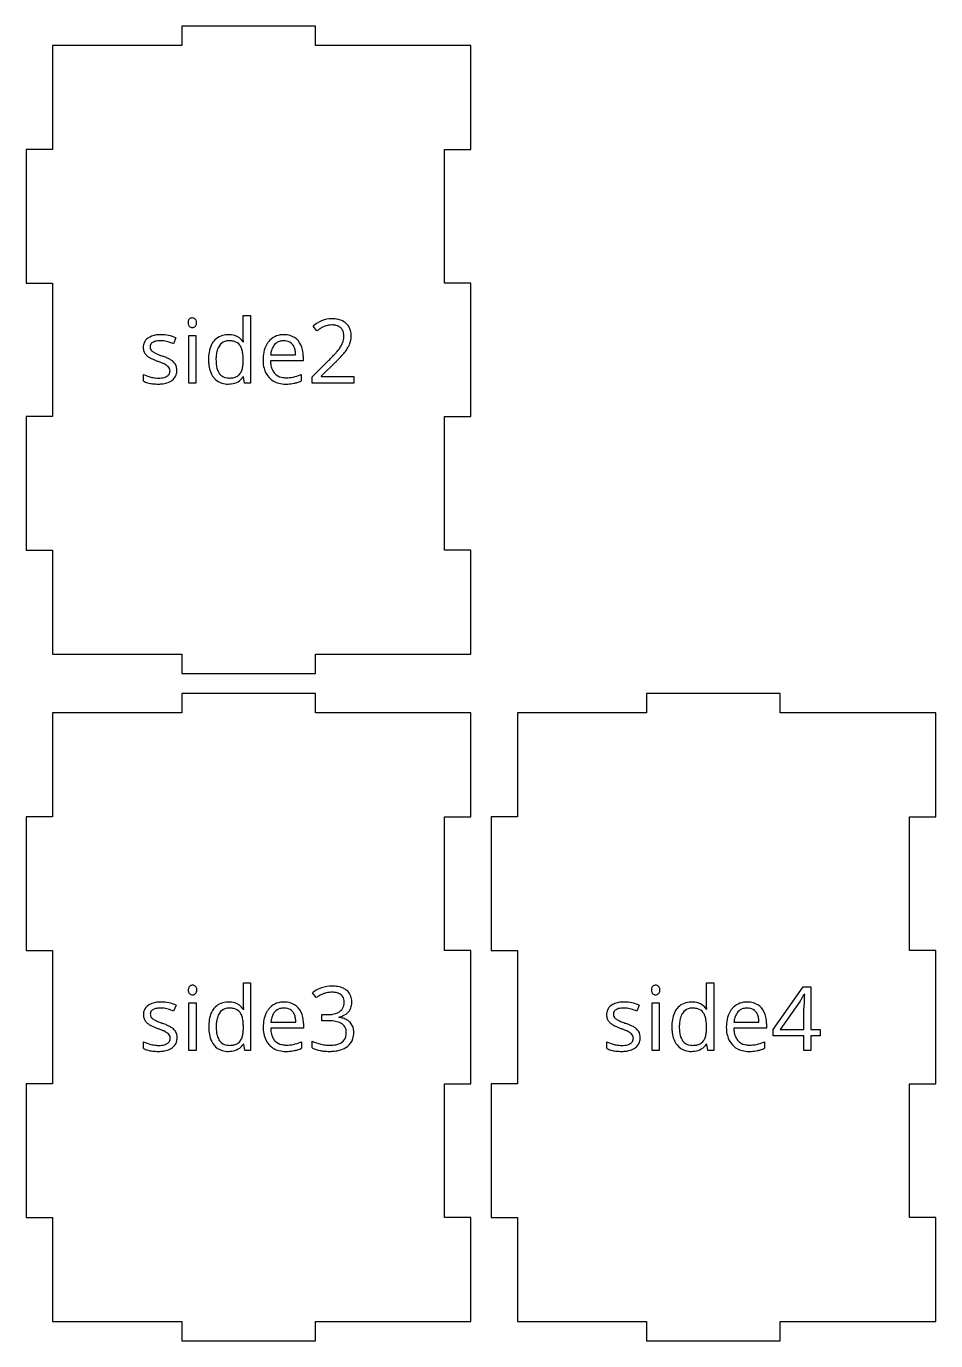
# Model space of a CAD drawing. Header units: inches. Extents: x 0 to 8.8, y 0.1 to 12.5.
# Drawn here: x 2.87 to 8.49, y 0.12 to 8.25 of the extents above; entities that cross this region are included whole.
import ezdxf

# ---------------------------------------------------------------- set-up
doc = ezdxf.new("R2010")
doc.units = ezdxf.units.IN

msp = doc.modelspace()

# ---------------------------------------------------------------- linework, layer by layer
at = {"layer": 'side2_labelLayer'}
for p, q in [((4.2137, 6.3418), (4.2137, 6.4615)), ((4.2137, 6.4615), (4.2582, 6.4615)), ((4.2582, 6.4615), (4.2582, 6.0439)), ((3.8769, 6.0439), (3.8769, 6.338)), ((3.8769, 6.338), (3.9214, 6.338)), ((3.9214, 6.338), (3.9214, 6.0439)), ((4.2147, 6.3211), (4.2137, 6.3418)), ((4.6694, 6.3665), (4.6458, 6.3968)), ((3.7982, 6.3241), (3.7824, 6.2878)), ((4.2131, 6.2999), (4.2166, 6.2999)), ((4.2166, 6.2999), (4.2147, 6.3211)), ((3.6044, 6.2311), (3.6043, 6.2312)), ((4.2137, 6.1808), (4.2137, 6.1902)), ((4.5851, 6.1829), (4.3825, 6.1829)), ((4.3836, 6.2191), (4.5373, 6.2191)), ((4.5851, 6.2111), (4.5851, 6.1829)), ((4.6407, 6.0823), (4.744, 6.1861)), ((3.5967, 6.057), (3.5967, 6.0984)), ((4.5725, 6.0973), (4.5725, 6.0576)), ((4.7826, 6.1714), (4.6967, 6.0874)), ((3.642, 6.0815), (3.6422, 6.0815)), ((3.9214, 6.0439), (3.8769, 6.0439)), ((4.2161, 6.0833), (4.2137, 6.0833)), ((4.222, 6.0439), (4.2161, 6.0833)), ((4.2582, 6.0439), (4.222, 6.0439)), ((4.6407, 6.0439), (4.6407, 6.0823)), ((4.8986, 6.0439), (4.6407, 6.0439)), ((4.6967, 6.0874), (4.6967, 6.0852)), ((4.6967, 6.0852), (4.8986, 6.0852)), ((4.8986, 6.0852), (4.8986, 6.0439))]:
    msp.add_line(p, q, dxfattribs=at)
for centre, radius, start, end in [((3.9225, 6.418), 0.0494, 170.8438, 180.35439), ((3.904, 6.4211), 0.0306, 155.96831, 171.04939), ((3.895, 6.4251), 0.0208, 133.78738, 155.91713), ((3.8983, 6.4214), 0.0258, 92.64552, 133.47082), ((3.8994, 6.4132), 0.0341, 89.97454, 93.76089), ((3.8998, 6.421), 0.0262, 46.37051, 90.88759), ((3.9024, 6.4237), 0.0225, 17.72584, 46.44835), ((3.8902, 6.4195), 0.0354, 4.94281, 18.19147), ((3.8747, 6.4178), 0.051, 359.88484, 5.31639), ((4.7766, 6.2423), 0.2024, 112.61846, 130.25042), ((4.7634, 6.271), 0.1709, 89.85664, 112.2505), ((4.7651, 6.268), 0.1739, 78.75219, 90.40161), ((4.777, 6.3258), 0.1149, 58.75608, 78.98991), ((4.7855, 6.3415), 0.0971, 47.97425, 58.24263), ((3.6986, 6.1874), 0.1557, 94.86648, 105.83319), ((3.7049, 6.1241), 0.2193, 89.88749, 95.12042), ((3.705, 6.1086), 0.2348, 66.59195, 89.89778), ((3.9257, 6.4176), 0.0526, 179.87826, 185.37048), ((3.9095, 6.4159), 0.0363, 184.99344, 198.20493), ((3.8969, 6.4116), 0.023, 197.79221, 224.89451), ((3.8983, 6.413), 0.025, 225.13099, 249.90001), ((3.8991, 6.4162), 0.0283, 250.50035, 270.59786), ((3.8998, 6.4139), 0.026, 269.17809, 314.28121), ((3.9029, 6.4111), 0.0217, 313.61533, 332.26704), ((3.8964, 6.4143), 0.029, 332.63238, 350.07112), ((3.8796, 6.4174), 0.0461, 349.83614, 0.389), ((4.114, 6.238), 0.1049, 94.07749, 141.63549), ((4.1212, 6.1929), 0.1505, 89.92267, 95.56809), ((4.1228, 6.2122), 0.1312, 73.16552, 90.61729), ((4.1307, 6.2411), 0.1013, 35.53041, 72.74211), ((4.4595, 6.229), 0.1142, 92.4761, 140.53874), ((4.4653, 6.1859), 0.1575, 89.9638, 93.91804), ((4.4667, 6.2077), 0.1357, 74.2122, 90.5453), ((4.4752, 6.239), 0.1033, 41.2067, 74.02319), ((4.8426, 6.1479), 0.2789, 124.73641, 128.39606), ((4.7958, 6.2159), 0.1964, 118.88937, 124.83601), ((4.7629, 6.276), 0.1279, 110.53628, 118.98249), ((4.7636, 6.2708), 0.1329, 89.68658, 110.04504), ((4.7644, 6.2835), 0.1202, 88.43586, 90.00832), ((4.7658, 6.3095), 0.0943, 75.91293, 88.86872), ((4.7739, 6.3398), 0.0629, 46.46508, 76.36099), ((4.7757, 6.3423), 0.0599, 14.31459, 46.01379), ((4.7528, 6.3363), 0.0835, 359.49631, 14.41273), ((4.788, 6.3441), 0.0934, 5.65166, 48.01469), ((4.7506, 6.3378), 0.1314, 359.88582, 6.81303), ((3.6666, 6.2668), 0.0707, 157.02683, 180.79214), ((3.6784, 6.2655), 0.0825, 179.76, 189.7422), ((3.6624, 6.2672), 0.0667, 126.58426, 155.91686), ((3.6748, 6.2527), 0.0857, 125.40668, 127.4959), ((3.6836, 6.2387), 0.1023, 105.56935, 124.8413), ((3.6677, 6.2694), 0.0295, 139.85893, 181.28166), ((3.6768, 6.2685), 0.0385, 179.57524, 194.58075), ((3.6691, 6.2666), 0.0305, 194.73336, 215.90387), ((3.6739, 6.2637), 0.0379, 120.98033, 139.1816), ((3.678, 6.2579), 0.0449, 118.50247, 121.63504), ((3.6849, 6.2438), 0.0606, 104.00593, 117.89064), ((3.6954, 6.2033), 0.1025, 95.4949, 104.22686), ((3.7016, 6.1427), 0.1634, 89.80056, 95.62297), ((3.702, 6.1554), 0.1507, 85.22705, 89.95088), ((3.6977, 6.1141), 0.1923, 74.68589, 84.95504), ((3.6752, 6.0305), 0.2788, 67.38376, 74.76721), ((4.1713, 6.2073), 0.1705, 156.01948, 170.93457), ((4.1302, 6.2249), 0.1258, 141.53292, 155.73458), ((4.1538, 6.2174), 0.105, 146.27636, 163.74125), ((4.1221, 6.2393), 0.0665, 109.703, 146.81071), ((4.1255, 6.2262), 0.0799, 89.3034, 108.83118), ((4.1266, 6.1627), 0.1434, 86.37885, 90.04952), ((4.1299, 6.2022), 0.1037, 73.15896, 86.84511), ((4.1418, 6.239), 0.0651, 38.34086, 73.81257), ((4.1401, 6.2385), 0.0668, 28.64645, 37.73475), ((4.1097, 6.223), 0.1008, 13.94226, 28.10449), ((4.4938, 6.2057), 0.156, 149.40725, 169.18531), ((4.4726, 6.2169), 0.1319, 140.10548, 148.90684), ((4.4739, 6.2242), 0.088, 138.09957, 160.58664), ((4.4587, 6.2375), 0.0678, 106.46599, 137.91752), ((4.464, 6.2183), 0.0878, 89.44174, 106.20942), ((4.4653, 6.2145), 0.0915, 79.64602, 90.29105), ((4.4718, 6.2444), 0.061, 40.08255, 80.62439), ((4.4655, 6.2397), 0.0689, 23.48177, 39.70795), ((4.4398, 6.2288), 0.0969, 8.73424, 23.27712), ((4.4591, 6.2251), 0.1246, 11.59963, 41.14972), ((4.643, 6.3753), 0.2032, 323.44792, 330.12971), ((4.6891, 6.3489), 0.15, 330.09948, 338.53975), ((4.724, 6.3343), 0.1123, 338.96775, 358.1951), ((4.7072, 6.3356), 0.1291, 357.86308, 0.00985), ((4.6635, 6.379), 0.2287, 322.67659, 329.72903), ((4.7087, 6.3513), 0.1757, 330.07506, 336.75276), ((4.7419, 6.3382), 0.14, 336.33275, 359.71172), ((3.6571, 6.2616), 0.0609, 189.47357, 209.87913), ((3.6641, 6.2666), 0.0695, 210.76861, 226.91027), ((3.683, 6.2865), 0.0969, 226.77247, 236.90149), ((3.6958, 6.306), 0.1203, 236.87224, 241.49292), ((3.7469, 6.4001), 0.2273, 241.50295, 245.39023), ((3.6773, 6.273), 0.041, 216.44576, 228.55759), ((3.6929, 6.2904), 0.0644, 228.39001, 236.25136), ((3.8245, 6.5685), 0.4127, 245.32002, 247.92292), ((3.7094, 6.3146), 0.0936, 236.11519, 240.87467), ((3.7264, 6.3463), 0.1296, 241.12357, 245.06436), ((3.9217, 6.8067), 0.67, 247.87894, 249.62661), ((3.8008, 6.5045), 0.3044, 244.92054, 247.09878), ((3.9097, 6.7611), 0.5832, 247.04759, 248.4056), ((3.4284, 5.5033), 0.7236, 68.81483, 68.93605), ((3.4947, 5.6722), 0.5423, 66.66888, 68.89983), ((4.0545, 7.126), 0.9757, 248.38355, 249.31318), ((4.1847, 7.4686), 1.3423, 249.28419, 249.53278), ((3.573, 5.8175), 0.4186, 66.57954, 70.12133), ((3.6382, 5.9673), 0.2551, 61.56972, 66.65175), ((3.693, 6.0676), 0.1408, 53.68052, 61.73806), ((3.7313, 6.1197), 0.0762, 44.04777, 53.63726), ((4.2639, 6.1917), 0.2644, 170.75928, 180.3336), ((4.2886, 6.1896), 0.2891, 179.88622, 185.19307), ((4.2941, 6.1904), 0.2485, 173.90488, 180.18112), ((4.2919, 6.1885), 0.2462, 179.74099, 186.97834), ((4.2117, 6.1998), 0.1655, 163.51068, 174.09817), ((4.0344, 6.2035), 0.1787, 5.58251, 14.21126), ((3.9164, 6.1913), 0.2972, 359.77461, 5.69998), ((3.9313, 6.1807), 0.2824, 358.60399, 0.01072), ((4.5702, 6.1901), 0.2339, 168.95366, 180.38433), ((4.5913, 6.1885), 0.255, 179.99013, 181.79715), ((4.5336, 6.1852), 0.1972, 181.35776, 194.49158), ((4.5613, 6.1865), 0.1788, 181.14456, 190.8005), ((4.5513, 6.2038), 0.1684, 172.15546, 174.76091), ((4.5128, 6.2099), 0.1295, 160.33513, 172.53127), ((4.3855, 6.22), 0.1518, 359.67409, 8.92293), ((4.4038, 6.2123), 0.1813, 359.61451, 12.03337), ((3.3506, 7.5654), 1.9606, 315.29126, 316.14396), ((3.9272, 7.012), 1.1614, 316.12405, 317.35847), ((4.3248, 6.6463), 0.6212, 317.32773, 319.13071), ((4.0835, 6.8911), 1.0034, 314.16657, 315.32138), ((4.5825, 6.424), 0.2808, 319.02131, 322.22332), ((4.2883, 6.6904), 0.7166, 315.21946, 318.40053), ((4.6843, 6.3443), 0.1516, 322.47691, 323.58841), ((4.5065, 6.4973), 0.4252, 318.34112, 322.82559), ((3.6958, 6.2954), 0.2206, 243.29599, 255.87594), ((3.584, 5.8787), 0.3172, 63.51919, 66.71621), ((3.6495, 6.0096), 0.1708, 59.05012, 63.5836), ((3.6964, 6.0871), 0.0803, 51.29361, 59.30316), ((3.7237, 6.1197), 0.0383, 299.75237, 325.79349), ((3.7143, 6.1103), 0.051, 44.67448, 50.7447), ((3.7259, 6.1205), 0.0356, 359.78699, 46.09428), ((3.724, 6.1185), 0.0373, 327.06049, 355.65819), ((3.7103, 6.1203), 0.0512, 354.74456, 0.06695), ((3.733, 6.1187), 0.0708, 305.15645, 341.35771), ((3.7381, 6.1271), 0.0661, 3.2502, 43.59261), ((3.7167, 6.1231), 0.0877, 342.01457, 0.65723), ((3.7165, 6.1242), 0.0879, 359.96015, 4.34537), ((4.202, 6.1806), 0.2021, 184.87898, 196.9045), ((4.1336, 6.1591), 0.1303, 196.60692, 218.49511), ((4.2004, 6.177), 0.154, 186.8476, 197.4722), ((4.1432, 6.1585), 0.0939, 197.20144, 215.05383), ((4.1211, 6.1434), 0.0671, 215.34277, 264.76439), ((4.147, 6.139), 0.0599, 297.86045, 320.27821), ((4.1356, 6.1469), 0.0738, 321.21292, 340.65094), ((4.0859, 6.1651), 0.1267, 340.33155, 351.63981), ((4.0025, 6.178), 0.2111, 351.47021, 358.87609), ((4.4698, 6.1678), 0.1311, 194.08799, 223.05361), ((4.4982, 6.174), 0.1145, 190.60008, 206.0279), ((4.4703, 6.1608), 0.0836, 206.29555, 222.55558), ((4.4678, 6.1596), 0.081, 223.06445, 258.14025), ((4.4777, 6.3127), 0.2353, 270.19826, 292.20898), ((4.4666, 6.3448), 0.2692, 291.82384, 293.16153), ((3.6552, 6.1626), 0.1207, 240.99561, 254.3716), ((3.6745, 6.2303), 0.1911, 254.27898, 263.81722), ((3.6921, 6.2754), 0.2003, 255.56003, 264.81674), ((3.6868, 6.3382), 0.2996, 263.69837, 270.22204), ((3.6891, 6.2469), 0.1716, 264.95626, 269.96382), ((3.6885, 6.2752), 0.2367, 269.8649, 275.46522), ((3.6897, 6.2511), 0.1758, 269.77041, 276.30085), ((3.6971, 6.1864), 0.1107, 276.1946, 285.53609), ((3.6963, 6.2019), 0.163, 275.2025, 286.41708), ((3.7088, 6.1449), 0.0675, 285.32963, 300.05541), ((3.7133, 6.1459), 0.1044, 286.15761, 305.44577), ((4.1112, 6.1416), 0.1019, 218.64564, 253.61628), ((4.12, 6.1735), 0.135, 253.85318, 270.58187), ((4.1268, 6.1756), 0.0998, 263.20293, 270.12412), ((4.1217, 6.1889), 0.1503, 269.8676, 277.00466), ((4.1279, 6.2081), 0.1323, 269.5996, 280.16719), ((4.1306, 6.1395), 0.1003, 275.41851, 325.94937), ((4.1372, 6.1586), 0.0819, 279.91136, 297.54157), ((4.4629, 6.1627), 0.1226, 223.54643, 256.19569), ((4.4755, 6.2116), 0.1731, 256.0084, 270.48509), ((4.4776, 6.2001), 0.1226, 257.53071, 270.43196), ((4.4772, 6.4014), 0.3629, 269.96605, 271.99282), ((4.4806, 6.3141), 0.2755, 271.91262, 275.97218), ((4.49, 6.2261), 0.187, 275.90531, 281.66024), ((4.4853, 6.243), 0.2045, 281.99292, 287.88566), ((4.4659, 6.3029), 0.2675, 287.90216, 293.48574)]:
    msp.add_arc(centre, radius, start, end, dxfattribs=at)
at = {"layer": 'side2_outsideCutPath'}
for p, q in [((4.6602, 8.25), (3.8342, 8.25)), ((3.8342, 8.25), (3.8342, 8.132)), ((4.6602, 8.132), (4.6602, 8.25)), ((3.0356, 8.132), (3.0356, 7.489)), ((3.8342, 8.132), (3.0356, 8.132)), ((5.6213, 8.132), (4.6602, 8.132)), ((5.6213, 7.489), (5.6213, 8.132)), ((3.0356, 7.489), (2.8731, 7.489)), ((2.8731, 7.489), (2.8731, 6.663)), ((5.4589, 6.663), (5.4589, 7.489)), ((5.4589, 7.489), (5.6213, 7.489)), ((2.8731, 6.663), (3.0356, 6.663)), ((3.0356, 6.663), (3.0356, 5.837)), ((5.6213, 6.663), (5.4589, 6.663)), ((5.6213, 5.837), (5.6213, 6.663)), ((3.0356, 5.837), (2.8731, 5.837)), ((2.8731, 5.837), (2.8731, 5.011)), ((5.4589, 5.011), (5.4589, 5.837)), ((5.4589, 5.837), (5.6213, 5.837)), ((2.8731, 5.011), (3.0356, 5.011)), ((3.0356, 5.011), (3.0356, 4.368)), ((5.6213, 5.011), (5.4589, 5.011)), ((5.6213, 4.368), (5.6213, 5.011)), ((3.0356, 4.368), (3.8342, 4.368)), ((3.8342, 4.368), (3.8342, 4.25)), ((4.6602, 4.25), (4.6602, 4.368)), ((4.6602, 4.368), (5.4862, 4.368)), ((5.4862, 4.368), (5.6213, 4.368)), ((3.8342, 4.25), (4.6602, 4.25))]:
    msp.add_line(p, q, dxfattribs=at)
at = {"layer": 'side3_labelLayer'}
for p, q in [((4.215, 2.2168), (4.215, 2.3365)), ((4.215, 2.3365), (4.2596, 2.3365)), ((4.2596, 2.3365), (4.2596, 1.9189)), ((4.6651, 2.246), (4.6425, 2.2761)), ((3.7996, 2.1991), (3.7837, 2.1628)), ((3.8782, 1.9189), (3.8782, 2.213)), ((3.8782, 2.213), (3.9228, 2.213)), ((3.9228, 2.213), (3.9228, 1.9189)), ((4.2161, 2.1961), (4.215, 2.2168)), ((4.218, 2.1749), (4.2161, 2.1961)), ((4.2145, 2.1749), (4.218, 2.1749)), ((4.7002, 2.1025), (4.7002, 2.1408)), ((4.7002, 2.1408), (4.7394, 2.1408)), ((4.8044, 2.1255), (4.8044, 2.1234)), ((3.6057, 2.1061), (3.6057, 2.1062)), ((4.215, 2.0558), (4.215, 2.0652)), ((4.5864, 2.0579), (4.3838, 2.0579)), ((4.3849, 2.0941), (4.5387, 2.0941)), ((4.5864, 2.0861), (4.5864, 2.0579)), ((4.7389, 2.1025), (4.7002, 2.1025)), ((3.598, 1.932), (3.598, 1.9734)), ((3.6433, 1.9565), (3.6435, 1.9565)), ((4.2174, 1.9583), (4.215, 1.9583)), ((4.2233, 1.9189), (4.2174, 1.9583)), ((4.5738, 1.9723), (4.5738, 1.9326)), ((4.6404, 1.9347), (4.6404, 1.9771)), ((3.9228, 1.9189), (3.8782, 1.9189)), ((4.2596, 1.9189), (4.2233, 1.9189))]:
    msp.add_line(p, q, dxfattribs=at)
for centre, radius, start, end in [((3.9238, 2.293), 0.0494, 170.8438, 180.35439), ((3.927, 2.2926), 0.0526, 179.87826, 185.37048), ((3.9108, 2.2909), 0.0363, 184.99344, 198.20493), ((3.9053, 2.2961), 0.0306, 155.96831, 171.04939), ((3.8983, 2.2866), 0.023, 197.79221, 224.89451), ((3.8964, 2.3001), 0.0208, 133.78738, 155.91713), ((3.8997, 2.2964), 0.0258, 92.64552, 133.47082), ((3.9007, 2.2882), 0.0341, 89.97454, 93.76089), ((3.9012, 2.296), 0.0262, 46.37051, 90.88759), ((3.9038, 2.2987), 0.0225, 17.72584, 46.44835), ((3.9043, 2.2861), 0.0217, 313.61533, 332.26704), ((3.8977, 2.2893), 0.029, 332.63238, 350.07112), ((3.8916, 2.2945), 0.0354, 4.94281, 18.19147), ((3.8809, 2.2924), 0.0461, 349.83614, 0.389), ((3.8761, 2.2928), 0.051, 359.88484, 5.31639), ((4.7561, 2.1311), 0.1842, 111.50249, 128.05075), ((4.7675, 2.1048), 0.2128, 109.0031, 111.78232), ((4.7637, 2.1145), 0.2024, 89.72188, 108.86452), ((4.765, 2.1093), 0.1695, 89.7645, 102.80908), ((4.7659, 2.116), 0.2009, 80.38756, 90.34699), ((4.7658, 2.1475), 0.1312, 87.11428, 90.0301), ((4.768, 2.1789), 0.0998, 74.98636, 87.50301), ((4.7769, 2.2104), 0.0671, 50.81388, 75.29151), ((4.7781, 2.1858), 0.13, 64.79818, 80.57481), ((4.7912, 2.2149), 0.0982, 50.5853, 64.45889), ((4.7993, 2.2245), 0.0855, 3.7399, 50.68896), ((3.6637, 2.1422), 0.0667, 126.58426, 155.91686), ((3.6761, 2.1277), 0.0857, 125.40668, 127.4959), ((3.6849, 2.1137), 0.1023, 105.56935, 124.8413), ((3.6999, 2.0624), 0.1557, 94.86648, 105.83319), ((3.7063, 1.9991), 0.2193, 89.88749, 95.12042), ((3.7063, 1.9836), 0.2348, 66.59195, 89.89778), ((3.8996, 2.288), 0.025, 225.13099, 249.90001), ((3.9005, 2.2912), 0.0283, 250.50035, 270.59786), ((3.9011, 2.2889), 0.026, 269.17809, 314.28121), ((4.1153, 2.113), 0.1049, 94.07749, 141.63549), ((4.1225, 2.0679), 0.1505, 89.92267, 95.56809), ((4.1241, 2.0872), 0.1312, 73.16552, 90.61729), ((4.1321, 2.1161), 0.1013, 35.53041, 72.74211), ((4.4608, 2.104), 0.1142, 92.4761, 140.53874), ((4.4666, 2.0609), 0.1575, 89.9638, 93.91804), ((4.468, 2.0827), 0.1357, 74.2122, 90.5453), ((4.4765, 2.114), 0.1033, 41.2067, 74.02319), ((4.8428, 1.97), 0.3283, 119.82299, 122.77229), ((4.7961, 2.0523), 0.2337, 114.52566, 119.93501), ((4.7622, 2.1271), 0.1516, 107.29241, 114.58912), ((4.7619, 2.1255), 0.153, 103.003, 106.99946), ((4.7738, 2.2135), 0.065, 306.20052, 355.61504), ((4.7863, 2.222), 0.0521, 16.86304, 50.8121), ((4.7718, 2.218), 0.0672, 359.41831, 16.53049), ((4.75, 2.2172), 0.089, 354.43464, 0.07397), ((4.7756, 2.218), 0.1096, 345.80018, 0.46349), ((4.7636, 2.2191), 0.1215, 359.93162, 5.21351), ((3.6679, 2.1418), 0.0707, 157.02683, 180.79214), ((3.6797, 2.1405), 0.0825, 179.76, 189.7422), ((3.6585, 2.1366), 0.0609, 189.47357, 209.87913), ((3.6691, 2.1444), 0.0295, 139.85893, 181.28166), ((3.6781, 2.1435), 0.0385, 179.57524, 194.58075), ((3.6704, 2.1416), 0.0305, 194.73336, 215.90387), ((3.6786, 2.148), 0.041, 216.44576, 228.55759), ((3.6752, 2.1387), 0.0379, 120.98033, 139.1816), ((3.6942, 2.1654), 0.0644, 228.39001, 236.25136), ((3.6793, 2.1329), 0.0449, 118.50247, 121.63504), ((3.6862, 2.1188), 0.0606, 104.00593, 117.89064), ((3.6967, 2.0783), 0.1025, 95.4949, 104.22686), ((3.7029, 2.0177), 0.1634, 89.80056, 95.62297), ((3.7034, 2.0304), 0.1507, 85.22705, 89.95088), ((3.699, 1.9891), 0.1923, 74.68589, 84.95504), ((3.6765, 1.9055), 0.2788, 67.38376, 74.76721), ((4.1727, 2.0823), 0.1705, 156.01948, 170.93457), ((4.1316, 2.0999), 0.1258, 141.53292, 155.73458), ((4.213, 2.0748), 0.1655, 163.51068, 174.09817), ((4.1551, 2.0924), 0.105, 146.27636, 163.74125), ((4.1234, 2.1143), 0.0665, 109.703, 146.81071), ((4.1268, 2.1012), 0.0799, 89.3034, 108.83118), ((4.1279, 2.0377), 0.1434, 86.37885, 90.04952), ((4.1313, 2.0772), 0.1037, 73.15896, 86.84511), ((4.1432, 2.114), 0.0651, 38.34086, 73.81257), ((4.1414, 2.1135), 0.0668, 28.64645, 37.73475), ((4.1111, 2.098), 0.1008, 13.94226, 28.10449), ((4.0357, 2.0785), 0.1787, 5.58251, 14.21126), ((4.4952, 2.0807), 0.156, 149.40725, 169.18531), ((4.4739, 2.0919), 0.1319, 140.10548, 148.90684), ((4.5142, 2.0849), 0.1295, 160.33513, 172.53127), ((4.4752, 2.0992), 0.088, 138.09957, 160.58664), ((4.4601, 2.1125), 0.0678, 106.46599, 137.91752), ((4.4654, 2.0933), 0.0878, 89.44174, 106.20942), ((4.4667, 2.0895), 0.0915, 79.64602, 90.29105), ((4.4732, 2.1194), 0.061, 40.08255, 80.62439), ((4.4669, 2.1147), 0.0689, 23.48177, 39.70795), ((4.4411, 2.1038), 0.0969, 8.73424, 23.27712), ((4.3869, 2.095), 0.1518, 359.67409, 8.92293), ((4.4604, 2.1001), 0.1246, 11.59963, 41.14972), ((4.4051, 2.0873), 0.1813, 359.61451, 12.03337), ((4.7404, 2.3091), 0.1683, 269.66077, 279.68246), ((4.7505, 2.2523), 0.1106, 279.50599, 295.34102), ((4.7605, 2.2298), 0.086, 295.72481, 306.94948), ((4.778, 2.2567), 0.1338, 281.39864, 293.80977), ((4.7839, 1.9518), 0.1728, 74.00396, 83.19365), ((4.8013, 2.0112), 0.111, 59.74791, 74.18837), ((4.795, 2.2194), 0.0928, 293.53132, 318.15875), ((4.8031, 2.2111), 0.0812, 318.68912, 345.81723), ((3.6655, 2.1416), 0.0695, 210.76861, 226.91027), ((3.6843, 2.1615), 0.0969, 226.77247, 236.90149), ((3.6972, 2.181), 0.1203, 236.87224, 241.49292), ((3.7482, 2.2751), 0.2273, 241.50295, 245.39023), ((3.8259, 2.4435), 0.4127, 245.32002, 247.92292), ((3.7107, 2.1896), 0.0936, 236.11519, 240.87467), ((3.7277, 2.2213), 0.1296, 241.12357, 245.06436), ((3.923, 2.6817), 0.67, 247.87894, 249.62661), ((3.8021, 2.3795), 0.3044, 244.92054, 247.09878), ((3.9111, 2.6361), 0.5832, 247.04759, 248.4056), ((3.4297, 1.3783), 0.7236, 68.81483, 68.93605), ((3.496, 1.5472), 0.5423, 66.66888, 68.89983), ((4.0559, 3.001), 0.9757, 248.38355, 249.31318), ((3.5854, 1.7537), 0.3172, 63.51919, 66.71621), ((4.186, 3.3436), 1.3423, 249.28419, 249.53278), ((3.5743, 1.6925), 0.4186, 66.57954, 70.12133), ((3.6508, 1.8846), 0.1708, 59.05012, 63.5836), ((3.6396, 1.8423), 0.2551, 61.56972, 66.65175), ((3.6943, 1.9426), 0.1408, 53.68052, 61.73806), ((3.7326, 1.9947), 0.0762, 44.04777, 53.63726), ((3.7395, 2.0021), 0.0661, 3.2502, 43.59261), ((4.2652, 2.0667), 0.2644, 170.75928, 180.3336), ((4.29, 2.0646), 0.2891, 179.88622, 185.19307), ((4.2034, 2.0556), 0.2021, 184.87898, 196.9045), ((4.2955, 2.0654), 0.2485, 173.90488, 180.18112), ((4.2932, 2.0635), 0.2462, 179.74099, 186.97834), ((4.2017, 2.052), 0.154, 186.8476, 197.4722), ((4.0039, 2.053), 0.2111, 351.47021, 358.87609), ((3.9178, 2.0663), 0.2972, 359.77461, 5.69998), ((3.9327, 2.0557), 0.2824, 358.60399, 0.01072), ((4.5716, 2.0651), 0.2339, 168.95366, 180.38433), ((4.5926, 2.0635), 0.255, 179.99013, 181.79715), ((4.5349, 2.0602), 0.1972, 181.35776, 194.49158), ((4.5626, 2.0615), 0.1788, 181.14456, 190.8005), ((4.5526, 2.0788), 0.1684, 172.15546, 174.76091), ((4.7389, 1.769), 0.3335, 88.64243, 90.01237), ((4.7432, 1.8703), 0.2321, 79.66584, 89.09536), ((4.7644, 1.9822), 0.1182, 63.57308, 80.06254), ((4.7915, 2.0341), 0.0597, 357.05161, 64.64204), ((4.8169, 2.0385), 0.0794, 43.62174, 59.54305), ((4.8145, 2.0373), 0.0821, 9.14551, 43.10826), ((4.7813, 2.0305), 0.1159, 359.75833, 9.84507), ((3.6971, 2.1704), 0.2206, 243.29599, 255.87594), ((3.6935, 2.1504), 0.2003, 255.56003, 264.81674), ((3.6905, 2.1219), 0.1716, 264.95626, 269.96382), ((3.691, 2.1261), 0.1758, 269.77041, 276.30085), ((3.6984, 2.0614), 0.1107, 276.1946, 285.53609), ((3.7102, 2.0199), 0.0675, 285.32963, 300.05541), ((3.6977, 1.9621), 0.0803, 51.29361, 59.30316), ((3.725, 1.9947), 0.0383, 299.75237, 325.79349), ((3.7156, 1.9853), 0.051, 44.67448, 50.7447), ((3.7272, 1.9955), 0.0356, 359.78699, 46.09428), ((3.7254, 1.9935), 0.0373, 327.06049, 355.65819), ((3.7117, 1.9953), 0.0512, 354.74456, 0.06695), ((3.7344, 1.9937), 0.0708, 305.15645, 341.35771), ((3.718, 1.9981), 0.0877, 342.01457, 0.65723), ((3.7179, 1.9992), 0.0879, 359.96015, 4.34537), ((4.1349, 2.0341), 0.1303, 196.60692, 218.49511), ((4.1125, 2.0166), 0.1019, 218.64564, 253.61628), ((4.1446, 2.0335), 0.0939, 197.20144, 215.05383), ((4.1224, 2.0184), 0.0671, 215.34277, 264.76439), ((4.1281, 2.0506), 0.0998, 263.20293, 270.12412), ((4.1293, 2.0831), 0.1323, 269.5996, 280.16719), ((4.1319, 2.0145), 0.1003, 275.41851, 325.94937), ((4.1385, 2.0336), 0.0819, 279.91136, 297.54157), ((4.1484, 2.014), 0.0599, 297.86045, 320.27821), ((4.137, 2.0219), 0.0738, 321.21292, 340.65094), ((4.0872, 2.0401), 0.1267, 340.33155, 351.63981), ((4.4712, 2.0428), 0.1311, 194.08799, 223.05361), ((4.4642, 2.0377), 0.1226, 223.54643, 256.19569), ((4.4995, 2.049), 0.1145, 190.60008, 206.0279), ((4.4716, 2.0358), 0.0836, 206.29555, 222.55558), ((4.4691, 2.0346), 0.081, 223.06445, 258.14025), ((4.479, 2.0751), 0.1226, 257.53071, 270.43196), ((4.4791, 2.1877), 0.2353, 270.19826, 292.20898), ((4.4679, 2.2198), 0.2692, 291.82384, 293.16153), ((4.7485, 2.1967), 0.2447, 243.78889, 257.31606), ((4.755, 2.2192), 0.2681, 257.00808, 264.19771), ((4.7496, 2.1693), 0.2179, 264.27974, 269.92684), ((4.7512, 2.1418), 0.1904, 269.44621, 280.67888), ((4.7691, 2.0513), 0.0982, 280.17219, 301.02258), ((4.7845, 2.0231), 0.0661, 302.26589, 356.58954), ((4.7397, 2.0308), 0.1114, 353.95411, 0.11522), ((4.8003, 2.0199), 0.0957, 307.29018, 343.82655), ((4.7684, 2.0287), 0.1288, 344.02058, 0.58737), ((3.6565, 2.0376), 0.1207, 240.99561, 254.3716), ((3.6758, 2.1053), 0.1911, 254.27898, 263.81722), ((3.6881, 2.2132), 0.2996, 263.69837, 270.22204), ((3.6898, 2.1502), 0.2367, 269.8649, 275.46522), ((3.6976, 2.0769), 0.163, 275.2025, 286.41708), ((3.7146, 2.0209), 0.1044, 286.15761, 305.44577), ((4.1213, 2.0485), 0.135, 253.85318, 270.58187), ((4.123, 2.0639), 0.1503, 269.8676, 277.00466), ((4.4768, 2.0866), 0.1731, 256.0084, 270.48509), ((4.4785, 2.2764), 0.3629, 269.96605, 271.99282), ((4.4819, 2.1891), 0.2755, 271.91262, 275.97218), ((4.4913, 2.1011), 0.187, 275.90531, 281.66024), ((4.4867, 2.118), 0.2045, 281.99292, 287.88566), ((4.4672, 2.1779), 0.2675, 287.90216, 293.48574), ((4.7258, 2.1102), 0.1952, 244.04344, 259.6375), ((4.74, 2.193), 0.2791, 259.81884, 264.90386), ((4.747, 2.2729), 0.3594, 264.93161, 270.11665), ((4.7484, 2.2075), 0.294, 269.8662, 275.51776), ((4.7583, 2.1162), 0.2022, 275.232, 286.93844), ((4.78, 2.0469), 0.1296, 286.66832, 307.1884)]:
    msp.add_arc(centre, radius, start, end, dxfattribs=at)
at = {"layer": 'side3_outsideCutPath'}
for p, q in [((4.6602, 4.125), (3.8342, 4.125)), ((3.8342, 4.125), (3.8342, 4.007)), ((4.6602, 4.007), (4.6602, 4.125)), ((3.0356, 4.007), (3.0356, 3.364)), ((3.8342, 4.007), (3.0356, 4.007)), ((5.6213, 4.007), (4.6602, 4.007)), ((5.6213, 3.364), (5.6213, 4.007)), ((3.0356, 3.364), (2.8731, 3.364)), ((2.8731, 3.364), (2.8731, 2.538)), ((5.4589, 2.538), (5.4589, 3.364)), ((5.4589, 3.364), (5.6213, 3.364)), ((2.8731, 2.538), (3.0356, 2.538)), ((3.0356, 2.538), (3.0356, 1.712)), ((5.6213, 2.538), (5.4589, 2.538)), ((5.6213, 1.712), (5.6213, 2.538)), ((3.0356, 1.712), (2.8731, 1.712)), ((2.8731, 1.712), (2.8731, 0.886)), ((5.4589, 0.886), (5.4589, 1.712)), ((5.4589, 1.712), (5.6213, 1.712)), ((2.8731, 0.886), (3.0356, 0.886)), ((3.0356, 0.886), (3.0356, 0.243)), ((5.6213, 0.886), (5.4589, 0.886)), ((5.6213, 0.243), (5.6213, 0.886)), ((3.0356, 0.243), (3.8342, 0.243)), ((3.8342, 0.243), (3.8342, 0.125)), ((4.6602, 0.125), (4.6602, 0.243)), ((4.6602, 0.243), (5.4862, 0.243)), ((5.4862, 0.243), (5.6213, 0.243)), ((3.8342, 0.125), (4.6602, 0.125))]:
    msp.add_line(p, q, dxfattribs=at)
at = {"layer": 'side4_labelLayer'}
for p, q in [((7.0776, 2.2168), (7.0776, 2.3365)), ((7.0776, 2.3365), (7.1221, 2.3365)), ((7.1221, 2.3365), (7.1221, 1.9189)), ((7.4892, 2.048), (7.6755, 2.3134)), ((7.6755, 2.3134), (7.7227, 2.3134)), ((7.7227, 2.3134), (7.7227, 2.0496)), ((6.6621, 2.1991), (6.6463, 2.1628)), ((6.7408, 1.9189), (6.7408, 2.213)), ((6.7408, 2.213), (6.7853, 2.213)), ((6.7853, 2.213), (6.7853, 1.9189)), ((7.0786, 2.1961), (7.0776, 2.2168)), ((7.0805, 2.1749), (7.0786, 2.1961)), ((7.6564, 2.224), (7.5338, 2.0496)), ((7.6827, 2.2667), (7.6806, 2.2667)), ((7.077, 2.1749), (7.0805, 2.1749)), ((7.6801, 2.0496), (7.6801, 2.18)), ((6.4683, 2.1061), (6.4682, 2.1062)), ((7.0776, 2.0558), (7.0776, 2.0652)), ((7.449, 2.0579), (7.2464, 2.0579)), ((7.2474, 2.0941), (7.4012, 2.0941)), ((7.449, 2.0861), (7.449, 2.0579)), ((7.4892, 2.0091), (7.4892, 2.048)), ((7.5338, 2.0496), (7.6801, 2.0496)), ((7.7227, 2.0496), (7.781, 2.0496)), ((7.781, 2.0496), (7.781, 2.0091)), ((6.4606, 1.932), (6.4606, 1.9734)), ((6.5059, 1.9565), (6.5061, 1.9565)), ((7.08, 1.9583), (7.0776, 1.9583)), ((7.0859, 1.9189), (7.08, 1.9583)), ((7.4364, 1.9723), (7.4364, 1.9326)), ((7.6801, 2.0091), (7.4892, 2.0091)), ((7.6801, 1.9189), (7.6801, 2.0091)), ((7.781, 2.0091), (7.7227, 2.0091)), ((7.7227, 2.0091), (7.7227, 1.9189)), ((6.7853, 1.9189), (6.7408, 1.9189)), ((7.1221, 1.9189), (7.0859, 1.9189)), ((7.7227, 1.9189), (7.6801, 1.9189))]:
    msp.add_line(p, q, dxfattribs=at)
for centre, radius, start, end in [((6.7864, 2.293), 0.0494, 170.8438, 180.35439), ((6.7896, 2.2926), 0.0526, 179.87826, 185.37048), ((6.7734, 2.2909), 0.0363, 184.99344, 198.20493), ((6.7679, 2.2961), 0.0306, 155.96831, 171.04939), ((6.7608, 2.2866), 0.023, 197.79221, 224.89451), ((6.7589, 2.3001), 0.0208, 133.78738, 155.91713), ((6.7622, 2.2964), 0.0258, 92.64552, 133.47082), ((6.7633, 2.2882), 0.0341, 89.97454, 93.76089), ((6.7637, 2.296), 0.0262, 46.37051, 90.88759), ((6.7663, 2.2987), 0.0225, 17.72584, 46.44835), ((6.7668, 2.2861), 0.0217, 313.61533, 332.26704), ((6.7603, 2.2893), 0.029, 332.63238, 350.07112), ((6.7541, 2.2945), 0.0354, 4.94281, 18.19147), ((6.7435, 2.2924), 0.0461, 349.83614, 0.389), ((6.7386, 2.2928), 0.051, 359.88484, 5.31639), ((6.5263, 2.1422), 0.0667, 126.58426, 155.91686), ((6.5387, 2.1277), 0.0857, 125.40668, 127.4959), ((6.5474, 2.1137), 0.1023, 105.56935, 124.8413), ((6.5625, 2.0624), 0.1557, 94.86648, 105.83319), ((6.5688, 1.9991), 0.2193, 89.88749, 95.12042), ((6.5688, 1.9836), 0.2348, 66.59195, 89.89778), ((6.7621, 2.288), 0.025, 225.13099, 249.90001), ((6.763, 2.2912), 0.0283, 250.50035, 270.59786), ((6.7637, 2.2889), 0.026, 269.17809, 314.28121), ((6.9779, 2.113), 0.1049, 94.07749, 141.63549), ((6.985, 2.0679), 0.1505, 89.92267, 95.56809), ((6.9867, 2.0872), 0.1312, 73.16552, 90.61729), ((6.9946, 2.1161), 0.1013, 35.53041, 72.74211), ((7.3234, 2.104), 0.1142, 92.4761, 140.53874), ((7.3292, 2.0609), 0.1575, 89.9638, 93.91804), ((7.3306, 2.0827), 0.1357, 74.2122, 90.5453), ((7.3391, 2.114), 0.1033, 41.2067, 74.02319), ((7.4351, 2.3713), 0.2658, 326.36057, 328.51196), ((7.3402, 2.429), 0.3769, 328.56904, 331.41016), ((7.185, 2.5139), 0.5539, 331.38413, 333.49374), ((8.9893, 2.1789), 1.3093, 178.27972, 179.94993), ((9.4944, 2.164), 1.8146, 176.95739, 178.28954), ((9.8907, 2.1441), 2.2114, 176.82177, 176.98711), ((6.5304, 2.1418), 0.0707, 157.02683, 180.79214), ((6.5423, 2.1405), 0.0825, 179.76, 189.7422), ((6.521, 2.1366), 0.0609, 189.47357, 209.87913), ((6.5316, 2.1444), 0.0295, 139.85893, 181.28166), ((6.5407, 2.1435), 0.0385, 179.57524, 194.58075), ((6.5329, 2.1416), 0.0305, 194.73336, 215.90387), ((6.5412, 2.148), 0.041, 216.44576, 228.55759), ((6.5378, 2.1387), 0.0379, 120.98033, 139.1816), ((6.5568, 2.1654), 0.0644, 228.39001, 236.25136), ((6.5418, 2.1329), 0.0449, 118.50247, 121.63504), ((6.5488, 2.1188), 0.0606, 104.00593, 117.89064), ((6.5593, 2.0783), 0.1025, 95.4949, 104.22686), ((6.5655, 2.0177), 0.1634, 89.80056, 95.62297), ((6.5659, 2.0304), 0.1507, 85.22705, 89.95088), ((6.5615, 1.9891), 0.1923, 74.68589, 84.95504), ((6.5391, 1.9055), 0.2788, 67.38376, 74.76721), ((7.0352, 2.0823), 0.1705, 156.01948, 170.93457), ((6.9941, 2.0999), 0.1258, 141.53292, 155.73458), ((7.0756, 2.0748), 0.1655, 163.51068, 174.09817), ((7.0177, 2.0924), 0.105, 146.27636, 163.74125), ((6.986, 2.1143), 0.0665, 109.703, 146.81071), ((6.9894, 2.1012), 0.0799, 89.3034, 108.83118), ((6.9905, 2.0377), 0.1434, 86.37885, 90.04952), ((6.9938, 2.0772), 0.1037, 73.15896, 86.84511), ((7.0057, 2.114), 0.0651, 38.34086, 73.81257), ((7.0039, 2.1135), 0.0668, 28.64645, 37.73475), ((6.9736, 2.098), 0.1008, 13.94226, 28.10449), ((6.8983, 2.0785), 0.1787, 5.58251, 14.21126), ((7.3577, 2.0807), 0.156, 149.40725, 169.18531), ((7.3364, 2.0919), 0.1319, 140.10548, 148.90684), ((7.3767, 2.0849), 0.1295, 160.33513, 172.53127), ((7.3378, 2.0992), 0.088, 138.09957, 160.58664), ((7.3226, 2.1125), 0.0678, 106.46599, 137.91752), ((7.3279, 2.0933), 0.0878, 89.44174, 106.20942), ((7.3292, 2.0895), 0.0915, 79.64602, 90.29105), ((7.3357, 2.1194), 0.061, 40.08255, 80.62439), ((7.3294, 2.1147), 0.0689, 23.48177, 39.70795), ((7.3037, 2.1038), 0.0969, 8.73424, 23.27712), ((7.2494, 2.095), 0.1518, 359.67409, 8.92293), ((7.323, 2.1001), 0.1246, 11.59963, 41.14972), ((7.2677, 2.0873), 0.1813, 359.61451, 12.03337), ((6.528, 2.1416), 0.0695, 210.76861, 226.91027), ((6.5469, 2.1615), 0.0969, 226.77247, 236.90149), ((6.5597, 2.181), 0.1203, 236.87224, 241.49292), ((6.6107, 2.2751), 0.2273, 241.50295, 245.39023), ((6.6884, 2.4435), 0.4127, 245.32002, 247.92292), ((6.5732, 2.1896), 0.0936, 236.11519, 240.87467), ((6.5903, 2.2213), 0.1296, 241.12357, 245.06436), ((6.7856, 2.6817), 0.67, 247.87894, 249.62661), ((6.6646, 2.3795), 0.3044, 244.92054, 247.09878), ((6.7736, 2.6361), 0.5832, 247.04759, 248.4056), ((6.2923, 1.3783), 0.7236, 68.81483, 68.93605), ((6.3586, 1.5472), 0.5423, 66.66888, 68.89983), ((6.9184, 3.001), 0.9757, 248.38355, 249.31318), ((6.4479, 1.7537), 0.3172, 63.51919, 66.71621), ((7.0485, 3.3436), 1.3423, 249.28419, 249.53278), ((6.4369, 1.6925), 0.4186, 66.57954, 70.12133), ((6.5134, 1.8846), 0.1708, 59.05012, 63.5836), ((6.5021, 1.8423), 0.2551, 61.56972, 66.65175), ((6.5569, 1.9426), 0.1408, 53.68052, 61.73806), ((6.5951, 1.9947), 0.0762, 44.04777, 53.63726), ((6.602, 2.0021), 0.0661, 3.2502, 43.59261), ((7.1277, 2.0667), 0.2644, 170.75928, 180.3336), ((7.1525, 2.0646), 0.2891, 179.88622, 185.19307), ((7.0659, 2.0556), 0.2021, 184.87898, 196.9045), ((7.158, 2.0654), 0.2485, 173.90488, 180.18112), ((7.1558, 2.0635), 0.2462, 179.74099, 186.97834), ((7.0643, 2.052), 0.154, 186.8476, 197.4722), ((6.8664, 2.053), 0.2111, 351.47021, 358.87609), ((6.7803, 2.0663), 0.2972, 359.77461, 5.69998), ((6.7952, 2.0557), 0.2824, 358.60399, 0.01072), ((7.4341, 2.0651), 0.2339, 168.95366, 180.38433), ((7.4552, 2.0635), 0.255, 179.99013, 181.79715), ((7.3975, 2.0602), 0.1972, 181.35776, 194.49158), ((7.4251, 2.0615), 0.1788, 181.14456, 190.8005), ((7.4151, 2.0788), 0.1684, 172.15546, 174.76091), ((6.5597, 2.1704), 0.2206, 243.29599, 255.87594), ((6.556, 2.1504), 0.2003, 255.56003, 264.81674), ((6.553, 2.1219), 0.1716, 264.95626, 269.96382), ((6.5536, 2.1261), 0.1758, 269.77041, 276.30085), ((6.5609, 2.0614), 0.1107, 276.1946, 285.53609), ((6.5727, 2.0199), 0.0675, 285.32963, 300.05541), ((6.5603, 1.9621), 0.0803, 51.29361, 59.30316), ((6.5875, 1.9947), 0.0383, 299.75237, 325.79349), ((6.5782, 1.9853), 0.051, 44.67448, 50.7447), ((6.5898, 1.9955), 0.0356, 359.78699, 46.09428), ((6.5879, 1.9935), 0.0373, 327.06049, 355.65819), ((6.5742, 1.9953), 0.0512, 354.74456, 0.06695), ((6.5969, 1.9937), 0.0708, 305.15645, 341.35771), ((6.5806, 1.9981), 0.0877, 342.01457, 0.65723), ((6.5804, 1.9992), 0.0879, 359.96015, 4.34537), ((6.9975, 2.0341), 0.1303, 196.60692, 218.49511), ((6.9751, 2.0166), 0.1019, 218.64564, 253.61628), ((7.0071, 2.0335), 0.0939, 197.20144, 215.05383), ((6.985, 2.0184), 0.0671, 215.34277, 264.76439), ((6.9907, 2.0506), 0.0998, 263.20293, 270.12412), ((6.9918, 2.0831), 0.1323, 269.5996, 280.16719), ((6.9944, 2.0145), 0.1003, 275.41851, 325.94937), ((7.0011, 2.0336), 0.0819, 279.91136, 297.54157), ((7.0109, 2.014), 0.0599, 297.86045, 320.27821), ((6.9995, 2.0219), 0.0738, 321.21292, 340.65094), ((6.9498, 2.0401), 0.1267, 340.33155, 351.63981), ((7.3337, 2.0428), 0.1311, 194.08799, 223.05361), ((7.3268, 2.0377), 0.1226, 223.54643, 256.19569), ((7.3621, 2.049), 0.1145, 190.60008, 206.0279), ((7.3342, 2.0358), 0.0836, 206.29555, 222.55558), ((7.3317, 2.0346), 0.081, 223.06445, 258.14025), ((7.3415, 2.0751), 0.1226, 257.53071, 270.43196), ((7.3416, 2.1877), 0.2353, 270.19826, 292.20898), ((7.3305, 2.2198), 0.2692, 291.82384, 293.16153), ((6.5191, 2.0376), 0.1207, 240.99561, 254.3716), ((6.5383, 2.1053), 0.1911, 254.27898, 263.81722), ((6.5507, 2.2132), 0.2996, 263.69837, 270.22204), ((6.5524, 2.1502), 0.2367, 269.8649, 275.46522), ((6.5601, 2.0769), 0.163, 275.2025, 286.41708), ((6.5771, 2.0209), 0.1044, 286.15761, 305.44577), ((6.9839, 2.0485), 0.135, 253.85318, 270.58187), ((6.9856, 2.0639), 0.1503, 269.8676, 277.00466), ((7.3394, 2.0866), 0.1731, 256.0084, 270.48509), ((7.3411, 2.2764), 0.3629, 269.96605, 271.99282), ((7.3445, 2.1891), 0.2755, 271.91262, 275.97218), ((7.3539, 2.1011), 0.187, 275.90531, 281.66024), ((7.3492, 2.118), 0.2045, 281.99292, 287.88566), ((7.3298, 2.1779), 0.2675, 287.90216, 293.48574)]:
    msp.add_arc(centre, radius, start, end, dxfattribs=at)
at = {"layer": 'side4_outsideCutPath'}
for p, q in [((7.5334, 4.125), (6.7074, 4.125)), ((6.7074, 4.125), (6.7074, 4.007)), ((7.5334, 4.007), (7.5334, 4.125)), ((5.9087, 4.007), (5.9087, 3.364)), ((6.7074, 4.007), (5.9087, 4.007)), ((8.4944, 4.007), (7.5334, 4.007)), ((8.4944, 3.364), (8.4944, 4.007)), ((5.9087, 3.364), (5.7463, 3.364)), ((5.7463, 3.364), (5.7463, 2.538)), ((8.332, 2.538), (8.332, 3.364)), ((8.332, 3.364), (8.4944, 3.364)), ((5.7463, 2.538), (5.9087, 2.538)), ((5.9087, 2.538), (5.9087, 1.712)), ((8.4944, 2.538), (8.332, 2.538)), ((8.4944, 1.712), (8.4944, 2.538)), ((5.9087, 1.712), (5.7463, 1.712)), ((5.7463, 1.712), (5.7463, 0.886)), ((8.332, 0.886), (8.332, 1.712)), ((8.332, 1.712), (8.4944, 1.712)), ((5.7463, 0.886), (5.9087, 0.886)), ((5.9087, 0.886), (5.9087, 0.243)), ((8.4944, 0.886), (8.332, 0.886)), ((8.4944, 0.243), (8.4944, 0.886)), ((5.9087, 0.243), (6.7074, 0.243)), ((6.7074, 0.243), (6.7074, 0.125)), ((7.5334, 0.125), (7.5334, 0.243)), ((7.5334, 0.243), (8.3594, 0.243)), ((8.3594, 0.243), (8.4944, 0.243)), ((6.7074, 0.125), (7.5334, 0.125))]:
    msp.add_line(p, q, dxfattribs=at)

doc.saveas('drawing.dxf')
